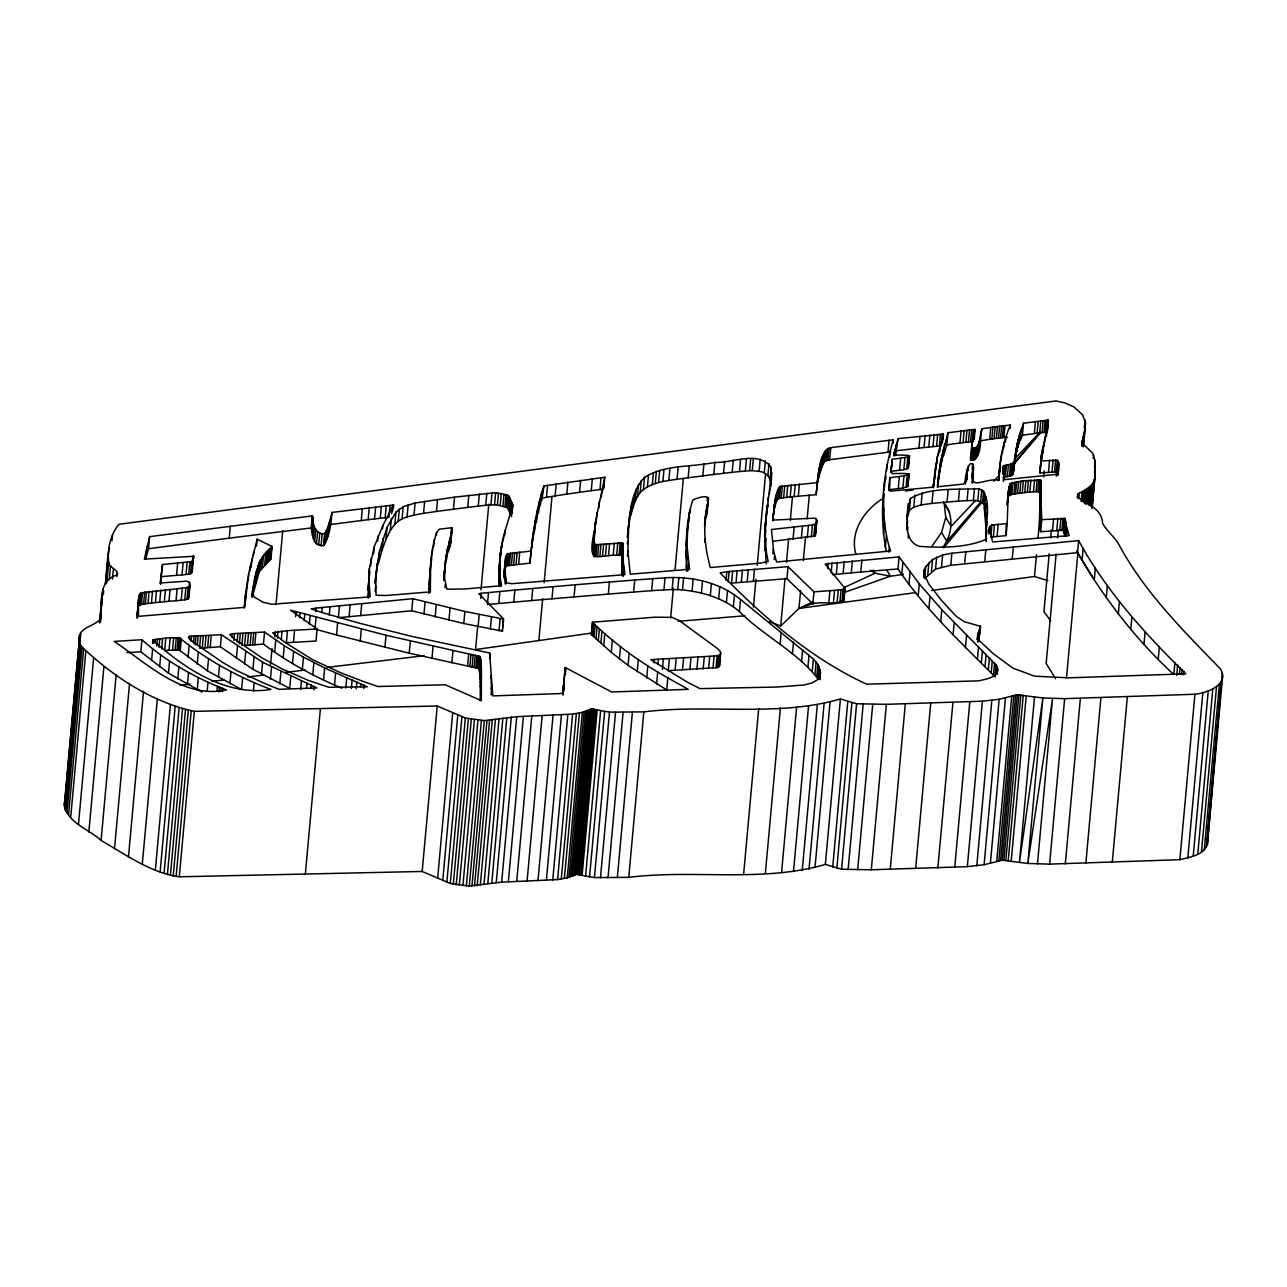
<?xml version="1.0" encoding="UTF-8"?>
<svg xmlns="http://www.w3.org/2000/svg" width="1287" height="1287" viewBox="0 0 1287 1287"><rect width="100%" height="100%" fill="white"/><g stroke="black" fill="none" stroke-linecap="round" stroke-linejoin="round"><path stroke-width="1.5" d="M893.033 443.259L893.339 439.8L830.775 447.651C818.5 452.67 819.578 471.332 817.261 482.625L779.729 486.566L775.771 496.106L773.197 517.31L773.889 520.045L815.314 518.146L816.778 520.27L815.089 535.923L772.232 541.377M815.588 535.199L816.778 520.27M592.374 622.248C614.848 644.111 640.443 662.628 667.824 677.863L666.73 689.945L628.056 665.347L611.261 652.316L591.28 634.33L592.374 622.248L654.665 617.197L671.959 617.342L679.311 620.543L717.197 648.358L720.093 651.206L720.704 653.812L718.645 655.501L714.092 656.016L669.369 658.59L668.275 670.656L717.551 667.567L719.594 665.878L719.304 659.829M1040.652 531.708L1041.746 519.642L1065.057 518.597L1066.07 524.243L1064.976 536.309L1063.255 530.308L1040.652 531.708C1037.113 514.671 1043.178 497.232 1040.684 480.244L1023.342 480.791L1010.279 483.639L1008.236 492.953L1007.19 523.536L991.907 525.032L990.797 537.097L1006.096 535.617L1006.128 525.273M1041.746 519.642L1040.91 496.911M367.985 597.876L369.433 568.371L374.227 546.895L382.866 525.45L393.597 505.067L332.062 512.419C330.936 523.552 329.874 536.148 323.52 545.672C306.917 545.672 315.91 525.949 312.291 515.894L149.614 536.647L144.305 559.121L193.629 556.306L193.082 560.312L191.602 561.582L162.5 564.543L160.167 582.979L186.921 581.161L189.527 582.351L189.993 585.36L189.334 586.792L185.875 587.725L141.039 592.921L139.302 595.028L138.465 599.887L138.513 616.344L244.643 607.351L248.729 573.487L257.143 539.221L272.104 546.492L270.897 558.88L259.25 571.685L252.735 595.447C253.539 577.38 257.271 558.091 272.104 546.492M686.695 571.251C685.537 547.635 685.504 522.715 692.76 500.096C696.251 498.294 709.78 493.162 708.252 500.804C702.412 522.715 704.359 545.849 710.295 567.535L759.748 563.223L768.21 561.486C760.585 529.954 770.688 498.536 771.106 467.39C758.558 450.032 732.496 463.191 714.832 462.419C691.618 467.326 665.282 464.221 644.53 477.429C629.488 492.841 629.922 516.956 627.412 537.033M984.7 492.374C982.464 508.365 987.226 524.34 985.858 540.508C984.346 527.075 993.982 495.463 978.908 488.706C956.273 489.929 930.485 486.936 910.456 498.423C907.769 511.277 900.932 540.733 919.433 546.348C941.215 547.876 965.684 547.972 985.89 539.494L986.952 530.131M480.244 700.771L480.26 679.263L479.037 668.596L480.131 656.531L386.003 635.247L290.556 610.215L317.117 628.973L316.007 641.055L286.39 642.728L287.484 630.646L317.117 628.973M287.484 630.646L272.683 632.866L285.344 642.615L312.355 659.555L340.556 672.699L362.403 681.129L377.911 686.518L445.205 684.764L481.354 700.611L481.354 667.181L480.131 656.531M766.183 563.947L764.623 534.282L767.052 505.518M100.354 622.232C102.687 606.579 96.541 581.563 116.12 575.289C121.734 571.106 108.044 567.599 108.735 562.194C106.934 549.276 110.618 534.459 118.871 524.276L1056.048 400.949L1065.025 402.976L1073.825 406.869L1082.657 414.832L1085.456 422.956L1083.541 446.203M886.293 551.48C878.989 514.575 882.866 475.756 893.339 439.8M816.778 522.184L816.183 523.857L812.435 524.967L771.444 529.504L773.712 551.48L776.576 562.001L890.588 550.981C884.298 532.528 883.236 512.805 883.831 493.452L882.737 505.534M1014.429 460.955L1012.129 463.738L1003.426 466.264L1004.069 479.713L1058.236 474.195L1058.702 462.596L1057.271 460.263L1041.07 460.923L1048.262 420.205L1023.519 423.182L1017.084 443.806L1012.837 474.34L1011.019 475.82L1002.927 477.654M623.005 543.452L622.168 573.954L622.635 543.001L595.688 544.674L594.095 542.551L595.414 522.104L604.745 477.236L543.983 485.939C535.665 510.778 532.223 537.113 529.89 563.127L506.113 565.926L503.973 573.069M894.127 452.075L894.61 455.099C916.698 454.778 912.193 456.933 892.325 459.234L890.974 471.155L892.341 473.616C916.601 472.796 913.175 475.128 889.8 477.686L889.51 490.588L890.701 491.119L932.238 487.274L933.976 482.754L937.419 456.515L943.435 434.186L898.085 438.61L893.822 455.518M443.693 579.713L446.074 555.662L452.252 529.52L451.512 527.718L439.157 529.23L436.084 533.638L432.818 546.702L430.646 563.577L430.357 591.875L386.615 595.463L376.045 595.286L375.772 575.386L379.713 550.643L387.033 527.413L395.962 512.162L403.153 506.756L415.09 503.008L454.552 497.152L495.656 492.696L508.558 495.656L512.66 504.488L512.162 513.304M989.027 534.089L989.526 526.962L991.907 525.032M1092.164 507.818L1095.06 475.917L1095.076 460.762L1092.631 453.072L1082.158 443.114L1085.359 426.254M1039.719 511.953L1040.684 480.244M430.469 566.94L428.812 593.194L429.906 581.113M628.828 521.106L627.895 550.739L630.26 574.195L689.575 569.256L687.001 545.431L688.014 522.377M965.668 483.992C963.207 483.108 969.674 452.944 973.471 467.503C967.374 493.774 983.493 477.59 998.873 480.148C999.404 461.261 1002.911 442.374 1010.408 424.983L982.254 428.651C979.021 433.622 981.579 448.986 972.2 448.149L971.733 444.675L975.047 429.44L947.972 432.722L940.604 461.84L937.531 487.467M504.713 564.913L506.129 582.818L511.969 583.703L624.983 574.645L623.262 561.872M445.045 563.786L444.61 578.458L446.911 589.189L464.8 588.996L498.841 585.923L500.064 559.314M500.08 573.938L498.986 586.003L501.544 585.537C495.431 558.461 504.44 531.724 512.789 506.402M979.471 629.423L977.428 638.899L993.387 653.78L1012.901 668.13L1034.635 676.174L1068.918 677.831L1185.761 673.825C1145.108 633.928 1106.144 591.119 1078.635 540.588L951.865 553.217L942.631 554.987L932.544 559.604L925.787 566.537L924.114 570.044L923.969 573.857L928.78 583.992L941.151 599.967L956.177 616.312L964.156 621.637L980.533 626.367L978.361 641.505L980.533 626.367M563.095 693.886L565.234 667.567L611.647 691.972L688.223 689.349L667.824 677.863M1058.702 462.596L1057.592 474.678L1057.158 473.182L1054.52 471.991L1039.976 473.005L1041.505 454.166M621.911 555.534C598.358 552.783 586.389 569.015 594.321 530.807M367.599 590.492L369.9 571.605M369.433 568.371L368.709 578.426L370.206 596.878L271.573 604.263L262.757 602.139L253.973 596.83L252.445 591.521L253.845 583.381M1095.06 475.917C1095.076 485.842 1084.893 489.961 1077.75 494.111L1077.525 497.007C1087.515 503.893 1102.026 509.073 1102.653 523.568C1107.512 531.837 1115.765 537.853 1120.028 546.734C1145.768 593.387 1183.67 631.113 1220.414 668.87C1229.728 684.62 1207.013 693.162 1194.915 694.24L1064.655 698.664L1042.872 697.972L1017.261 694.771L999.162 699.275L982.399 701.19L886.357 704.327L856.611 703.748L840.411 698.954C777.187 717.406 708.284 703.764 643.822 711.888L609.491 712.129L591.441 708.896L582.303 712.355L572.618 714.108L516.731 716.698L484.33 720.607L465.347 718.001L437.242 706L194.337 711.357C151.56 702.107 111.985 675.852 80.856 645.865C72.169 627.123 95.335 627.541 100.708 618.243M563.143 692.245L563.915 683.107L562.805 695.173M563.159 692.873L563.77 685.681M966.891 472.281L965.99 480.55L963.706 484.041L938.03 486.743L937.853 484.025M1222.65 675.804L1207.367 844.385C1203.506 855.501 1189.655 857.094 1179.857 859.684L1049.597 864.124L1027.814 863.448L1002.203 860.231L984.105 864.719L967.341 866.65L871.299 869.787L841.553 869.208L825.353 864.414C762.129 882.866 693.226 869.224 628.764 877.348L594.433 877.589L576.383 874.356L567.245 877.814L557.577 879.568L501.673 882.158L469.272 886.051L450.289 883.461L422.184 871.46L179.279 876.801C150.466 872.731 125.74 854.584 101.078 840.427C89.463 829.504 66.618 822.473 64.35 804.616L79.408 639.156M64.398 806.676L79.714 636.164M64.607 808.381L79.665 642.921M65.734 798.728L66.264 792.76M66.988 784.78L67.535 778.796M68.259 770.833L68.806 764.848M69.53 756.869L70.077 750.884M70.801 742.921L71.348 736.936M72.265 726.962L72.796 720.993M73.52 713.014L74.067 707.03M74.791 699.066L75.338 693.082M76.062 685.102L76.609 679.118M77.333 671.154L77.88 665.17M78.604 657.19L79.15 651.222M79.874 643.243L80.791 633.268M65.042 809.877L80.1 644.417M65.798 811.325L80.856 645.865M66.956 812.901L82.014 647.441M68.565 814.751L83.623 649.292M70.721 817.052L85.779 651.592M78.507 824.13L93.565 658.671M99.517 622.988L101.689 599.066M99.887 621.364L102.429 593.452M100.386 620.479L101.11 612.499M101.657 606.531L102.381 598.552M102.751 594.562L103.282 588.577M103.314 594.835L103.684 590.846M105.341 583.59L108.06 553.683M105.582 584.234L107.931 558.317M105.743 583.831L106.113 579.842M106.66 573.857L107.384 565.894M107.931 559.909L109.009 547.956M106.918 582.126L108.735 562.194M112.001 540.797L112.548 534.829M109.266 579.617L110.537 565.653M88.851 832.062L103.909 666.602M112.468 579.005L113.385 569.031M116.988 576.64L117.342 572.667M101.078 840.427L116.136 674.967M114.495 848.825L129.553 683.365M137.017 617.422L138.819 597.023M137.098 617.873L137.725 610.971M137.001 615.942L139.302 595.028M137.419 617.824L137.741 614.382M138.208 607.094L139.993 593.725M138.899 605.807L139.945 605.003L141.039 592.921M139.945 605.003L141.473 604.472L142.567 592.406M146.911 546.991L145.817 559.073L148.504 548.712L149.614 536.647M141.473 604.472L143.581 604.037L144.675 591.972M202.043 692.084L168.452 673.149L140.83 651.785L141.924 639.719L114.302 641.409C147.233 663.722 183.156 699.211 226.367 689.929C195.737 677.959 166.473 661.92 141.924 639.719M143.581 604.037L145.383 603.764L146.477 591.682M145.383 603.764L148.053 603.426L149.147 591.344M128.475 856.82L143.533 691.36M148.053 603.426L151.448 603.024L152.542 590.958M151.448 603.024L155.373 602.589L156.483 590.524M152.542 643.532L152.863 640.089C161.599 638.255 170.721 637.338 179.633 637.885C206.757 660.102 238.127 677.042 270.962 689.462C226.206 696.717 183.928 668.194 152.863 640.089M151.56 660.617L152.67 648.551M153.459 643.243L153.78 639.784M154.971 642.921L155.277 639.478M160.489 584.105L161.422 573.761M160.537 583.992L162.5 564.543M155.373 602.589L159.717 602.155L160.811 590.089M156.676 646.058L157.304 639.156M158.993 647.458L159.781 638.835M159.717 602.155L164.302 601.721L165.396 589.655M159.652 666.956L160.746 654.874M161.679 648.873L162.612 638.529M142.31 864.011L157.368 698.551M164.302 601.721L168.967 601.319L170.077 589.253M165.782 638.239L164.688 650.321L179.52 650.321L207.448 670.849L241.554 689.526L242.648 677.445M169.096 649.967L170.19 637.885M161.406 576.624L176.544 575.353L177.638 563.288M168.452 673.149L169.546 661.084M168.967 601.319L176.046 600.723L177.156 588.642M172.555 649.758L173.648 637.676M175.177 649.678L176.287 637.612M176.544 575.353L182.03 574.887L183.124 562.805M155.357 869.98L170.415 704.52M176.046 600.723L181.21 600.225L182.32 588.159M177.123 649.742L178.217 637.676M178.523 649.951L179.633 637.885M182.03 574.887L186.02 574.485L187.13 562.419M179.52 650.321L180.614 638.239M160.119 871.926L175.177 706.466M177.783 679.102L178.877 667.036M180.26 650.836L181.37 638.77M181.21 600.225L184.781 599.806L185.875 587.725M186.02 574.485L188.771 574.099L189.865 562.033M184.781 599.806L187.001 599.356L188.095 587.29M188.578 592.696L189.527 582.351M187.001 599.356L188.24 598.857L189.334 586.792M188.771 574.099L190.508 573.664L191.602 561.582M188.24 598.857L189.591 587.049M188.755 598.23L189.993 585.36M164.06 873.423L179.118 707.979M190.508 573.664L191.49 573.101L192.841 555.984M191.49 573.101L193.581 556.081M191.988 572.377L193.629 556.306M167.407 874.581L182.464 709.121M189.479 639.671L189.784 636.228L221.477 634.716L262.612 662.258L316.908 687.95L279.006 689.301L264.72 683.494L236.583 670.543L222.329 662.226L193.163 642.02L188.272 637.145L189.784 636.228M188.079 657.367L189.173 645.286M191.103 641.344L191.57 636.18M187.435 684.7L188.529 672.618M170.399 875.433L185.457 709.974M193.484 643.082L194.112 636.18M173.23 876.045L188.288 710.601M195.174 644.819L195.946 636.196M176.126 876.495L191.184 711.035M197.394 644.787L198.166 636.164M197.233 664.092L198.343 652.026M200.659 636.084L199.565 648.165L220.383 646.782L252.944 669.288L289.72 688.4L290.814 676.318M179.279 876.801L194.337 711.357M197.201 689.816L198.295 677.75M202.236 648.037L203.33 635.971M204.955 647.908L206.049 635.826M207.641 647.731L208.735 635.665M207.448 670.849L208.558 658.783M210.151 647.538L211.245 635.472M207.207 690.91L207.995 682.287M148.504 548.712L229.247 538.143L230.341 526.061M220.383 646.782L221.477 634.716M216.94 691.296L217.406 686.132M218.436 677.461L219.53 665.395M218.903 692.036L219.369 686.872M220.897 691.039L221.203 687.58M222.554 691.714L222.86 688.255M231.74 637.162L232.046 633.703L264.543 632.046L284.298 645.768L303.491 657.158L324.63 667.969L367.245 686.824L328.909 687.274L308.993 680.662L282.722 669.208L261.84 657.818L234.507 639.108L229.649 634.523L232.046 633.703M229.906 683.751L231 671.669M233.832 640.524L234.459 633.622M237.098 642.165L237.886 633.542M236.406 658.333L237.5 646.251M239.366 643.87L240.299 633.51M244.289 608.043L245.511 594.079M244.417 606.145L246.3 587.789M246.782 587.725L247.41 580.839M241.843 645.511L242.953 633.445M248.101 580.389L248.729 573.487M249.775 571.235L250.241 566.055M251.126 567.454L251.914 558.831M245.737 633.349L244.643 645.414L263.449 644.111C287.548 662.145 314.141 676.672 341.924 688.191M253.346 555.534L253.652 552.091M244.61 663.963L245.704 651.898M247.426 645.286L248.536 633.22M251.979 596.701L252.445 591.521M256.515 546.122L257.143 539.221M252.155 597.313L252.912 588.143M254.166 588.947L255.26 576.882M255.614 582.802L256.708 570.736M250.128 645.157L251.222 633.075M256.837 578.088L257.947 566.007M258.011 574.469L259.105 562.403M252.606 644.996L253.7 632.914M259.25 571.685L260.344 559.604M260.666 569.401L261.76 557.319M254.778 644.835L255.872 632.77M252.944 669.288L254.038 657.223M262.435 567.326L263.545 555.26M253.442 691.167L254.231 682.544M264.655 565.17L265.749 553.104M266.168 563.819L267.262 551.737M267.551 562.516L268.645 550.45M268.758 561.341L269.852 549.276M269.723 560.312L270.833 548.246M270.463 559.475L271.557 547.409M270.978 554.89L271.766 546.267M263.449 644.111L264.543 632.046M261.502 674.34L262.612 662.258M270.576 664.317L272.04 648.375M276.013 604.552L282.722 530.839M270.431 679.166L271.525 667.1M274.758 636.856L275.225 631.676M274.662 652.091L275.756 640.025M277.365 638.255L277.992 631.354M281.242 639.639L282.03 631.016M279.794 683.831L280.904 671.75M283.204 657.85L284.298 645.768M295.608 616.682L296.074 611.502M293.484 642.31L294.594 630.244M292.503 663.593L293.597 651.512M299.565 617.744L300.032 612.564M312.371 535.762L311.181 527.96L312.291 515.894M311.599 528.555L312.5 516.103M311.776 529.086L312.87 517.02M311.921 529.761L313.014 517.696M312.114 531.418L313.143 518.468M304.15 620.752L304.778 613.867M312.13 532.335L313.224 520.27M313.256 538.883L314.35 526.817L313.465 523.696M300.643 689.462L301.431 680.839M302.397 669.24L303.491 657.158M314.655 541.586L315.765 529.504L314.35 526.817M316.505 543.741L317.616 531.676L315.765 529.504M309.395 623.986L310.183 615.363M318.677 545.221L319.787 533.14L317.616 531.676M306.531 688.352L306.998 683.172M321.042 545.913L322.152 533.832L319.787 533.14M315.894 611.566L316.2 608.107L412.837 598.696L464.864 611.438L503.619 619.111L502.525 631.177L463.77 623.519L411.743 610.778L338.384 617.696L339.478 605.63M314.961 629.07L316.071 617.004M323.52 545.672L324.614 533.606L327.944 527.284L332.062 512.419M310.939 688.465L311.245 685.006M324.034 545.286L325.144 533.204M312.789 674.742L313.883 662.676M324.662 544.385L325.772 532.303M325.37 543.05L326.464 530.968M326.094 541.344L327.204 529.279M326.85 539.35L327.944 527.284M327.558 537.146L328.668 525.064M313.964 689.832L314.269 686.389M328.217 534.748L329.311 522.683M563.465 689.993L562.998 693.194L559.057 693.645L492.792 695.897L489.591 652.959L411.583 636.357L360.392 623.471L321.798 612.467L322.2 607.432M305.325 874.307L320.383 708.847M329.279 615.218L330.067 606.579M323.536 680.035L324.63 667.969M479.037 668.596L409.234 653.201L336.518 634.958L337.612 622.876M334.523 685.07L335.617 672.988M349.05 616.65L350.144 604.584M345.785 688.014L346.734 677.67M330.968 524.485L361.261 520.543L362.355 508.478M351.319 688.481L352.107 679.858M361.261 520.543L368.146 519.691L369.24 507.609M360.65 615.54L361.744 603.458M360.231 641.135L361.325 629.07M356.226 688.77L356.853 681.869M368.146 519.691L374.565 518.918L375.659 506.837M370.527 566.393L371.316 557.77M368.227 598.005L369.176 587.66M360.569 687.065L360.875 683.622M373.6 553.796L374.227 546.895M363.722 688.513L364.028 685.07M377.638 541.2L378.105 536.035M374.565 518.918L380.292 518.243L381.386 506.177M375.144 582.287L375.772 575.386M375.08 583.992L377.204 563.239M375.144 591.473L375.611 586.309M376.11 575.305L379.713 550.643M382.561 528.893L382.866 525.45M378.603 562.709L381.966 550.514L383.059 538.433M380.292 518.243L385.135 517.712L386.245 505.646M381.966 550.514L385.923 539.478L387.033 527.413M390.025 505.26L388.915 517.342L385.135 517.712M385.923 539.478L390.299 530.453L391.393 518.388M391.747 513.69L392.535 505.067M392.567 510.939L392.889 507.496M393.291 508.51L393.597 505.067M390.299 530.453L394.852 524.227L395.962 512.162M384.893 647.313L386.003 635.247M394.852 524.227L398.23 521.235L399.324 509.153M398.23 521.235L402.059 518.838L403.153 506.756M402.059 518.838L407.062 516.843L408.156 504.777M407.062 516.843L413.996 515.09L415.09 503.008M411.743 610.778L412.837 598.696M409.234 653.201L410.344 641.135M413.996 515.09L423.536 513.352L424.63 501.27M423.986 614.012L425.08 601.93M428.973 584.523L431.579 554.874M432.191 553.603L432.818 546.702M423.536 513.352L436.454 511.454L437.548 499.388M433.719 546.396L434.346 539.494M429.874 592.599L430.196 589.156M436.406 535.44L436.711 531.998M435.183 616.859L436.277 604.793M431.965 658.477L433.075 646.412M443.758 580.131L444.546 571.508M443.935 575.852L446.074 555.662M444.964 567.728L447.586 547.49M444.932 587.709L445.238 584.266M446.492 559.572L449.613 539.703M448.503 551.769L450.321 537.21M449.227 549.292L450.965 534.893M451.029 532.898L451.512 527.718M436.454 511.454L453.458 509.218L454.552 497.152M449.855 546.959L452.123 527.847M450.418 544.851L452.397 528.024M422.184 871.46L437.242 706M448.954 620.141L450.064 608.075M451.85 662.853L452.944 650.772M453.458 509.218L467.728 507.4L468.822 495.318M437.644 878.281L452.702 712.821M463.77 623.519L464.864 611.438M442.744 880.501L457.802 715.041M467.728 507.4L478.249 506.097L479.343 494.031M446.862 882.206L461.92 716.746M467.615 666.006L468.709 653.925M469.884 666.425L470.994 654.359M450.289 883.461L465.347 718.001M478.249 506.097L485.714 505.26L486.808 493.194M472.072 666.859L473.166 654.793M453.314 884.346L468.371 718.886M477.734 625.643L475.563 649.549L592.631 632.931M481 589.784L488.787 504.134M474.083 667.293L475.193 655.228M478.088 626.64L479.182 614.575M480.823 598.471L481.306 593.291C542.47 587.322 603.748 582.239 665.057 577.799C691.569 576.093 719.723 582.335 740.54 599.452L813.368 659.008L817.84 664.414L820.253 670.012L820.092 679.713M456.225 884.973L471.283 719.513M475.852 667.712L476.946 655.63M485.714 505.26L490.91 504.842L492.004 492.776M477.316 668.066L478.41 656M478.394 668.371L479.504 656.306M459.33 885.392L474.388 719.932M479.343 669.288L480.437 657.223M490.91 504.842L494.562 504.777L495.656 492.696M479.633 670.817L480.743 658.735M479.89 673.053L480.984 660.987M480.099 675.9L481.193 663.835M480.26 679.263L481.354 667.181M487.419 604.6L488.513 592.519M480.357 683.011L481.451 670.929M480.373 687.033L481.483 674.951M462.902 885.697L477.96 720.237M511.55 516.554L507.464 507.738L497.409 504.987L498.503 492.905M480.952 699.999L481.274 696.557M500.225 505.421L501.319 493.355M466.344 885.939L481.402 720.479M490.363 629.198L491.457 617.116M502.927 505.92L504.037 493.854M489.671 658.542L490.138 653.362M469.272 886.051L484.33 720.607M498.97 569.144L500.466 552.606M498.793 574.517L499.887 562.451M500.225 557.593L501.158 547.232M504.938 506.402L506.032 494.321M500.321 557.786L501.914 542.68M498.793 580.308L499.887 568.243M501.978 547.152L502.767 538.529M471.943 886.051L487.001 720.591M490.958 678.603L491.264 675.144M503.362 539.575L503.828 534.395M506.37 506.949L507.464 494.884M491.055 683.252L491.361 679.793M499.806 585.939L500.434 579.037M504.761 535.102L505.244 529.922M491.055 689.269L491.521 684.089M489.317 604.407L498.793 603.49L499.903 591.425M507.464 507.738L508.558 495.656M500.611 586.518L500.933 583.075M491.103 694.819L491.731 687.918M491.65 694.594L491.956 691.135M508.333 508.832L509.427 496.766M474.517 885.89L489.575 720.43M509.202 510.424L510.295 498.342M503.925 573.535L505.63 557.593L507.223 553.86L531 551.061M499.018 630.823L500.128 618.741M503.796 577.606L505.63 557.593M504.263 577.976L504.729 572.812M505.26 567.165L506.354 555.083M510.199 512.596L511.293 500.514M477.236 885.553L492.294 720.109M506.113 565.926L507.223 553.86M505.083 580.662L505.389 577.22M511.036 514.655L512.146 502.59M505.131 583.59L505.614 578.41M506.772 565.701L507.866 553.635M505.501 582.995L505.807 579.552M511.454 516.328L512.66 504.488M505.646 584.041L505.968 580.598M507.898 565.443L509.008 553.362M502.557 627.316L503.346 618.693L478.828 593.709L481.306 593.291M480.324 885.054L495.382 719.594M509.475 565.154L510.585 553.088M511.438 564.864L512.532 552.799M483.976 884.346L499.034 718.886M513.658 564.575L514.752 552.509M516.087 564.301L517.197 552.236M487.805 883.622L502.863 718.162M498.793 603.49L513.738 602.139L514.848 590.057M518.661 564.076L519.771 551.994M491.779 883.043L506.821 717.583M496.267 882.56L511.325 717.1M529.89 563.127L532.931 535.199M501.673 882.158L516.731 716.698M531.821 547.265L534.041 527.783M532.947 539.848L535.649 519.079M534.539 531.145L537.532 509.942M536.422 522.023L539.494 501.222M513.738 602.139L531.66 600.562L532.754 588.481M538.384 513.288L541.36 493.741M540.267 505.807L542.921 488.368M541.811 500.434L543.983 485.939M508.349 881.788L523.407 716.328M542.889 498.021L546.476 497.281L547.586 485.215M516.714 881.434L531.772 715.974M538.883 640.492L542.68 598.664M544.144 582.738L551.93 497.072M546.476 497.281L555.131 495.897L556.225 483.832M531.66 600.562L551.962 598.809L553.056 586.727M527.091 881.048L542.149 715.588M555.131 495.897L566.827 494.128L567.921 482.062M537.982 880.662L553.04 715.202M566.827 494.128L579.552 492.294L580.646 480.228M565.09 668.066L562.902 692.406L564.14 679.649M564.607 674.468L565.234 667.567M546.38 880.324L561.438 714.864M565.363 674.629L565.99 667.728M551.962 598.809L574.05 596.943L575.144 584.877M552.766 879.97L567.824 714.51M579.552 492.294L591.264 490.685L592.358 478.619M557.577 879.568L572.618 714.108M561.293 879.101L576.351 713.641M592.76 549.871L593.854 537.805M593.227 542.889L595.414 522.104M593.001 554.633L594.095 542.551M595.994 524.227L597.088 512.146M564.366 878.538L579.423 713.078M591.264 490.685L599.967 489.591L601.061 477.509M593.967 556.676L595.061 544.61M598.664 508.333L599.292 501.431M594.594 556.74L595.688 544.674M595.849 556.74L596.943 544.658M601.302 497.329L601.93 490.427M567.245 877.814L582.303 712.355M602.236 492.648L602.702 487.467M603.49 487.467L603.957 482.287M597.635 556.644L598.745 544.578M603.876 487.982L604.745 477.236M569.031 877.3L584.089 711.84M591.65 634.716L592.744 622.651M592.712 628.957L592.229 634.137L591.28 634.33M592.599 635.665L593.709 623.584M570.688 876.769L585.746 711.309M599.887 556.499L600.981 544.417M572.184 876.254L587.242 710.794M594.079 637.049L595.189 624.967M602.493 556.274L603.603 544.208M573.471 875.755L588.529 710.295M574.485 875.305L589.543 709.845M596.01 638.819L597.104 626.737M575.176 874.903L590.234 709.443M575.482 874.581L590.54 709.137M575.82 874.404L590.878 708.944M576.383 874.356L591.441 708.896M605.405 556L606.499 543.918M598.294 640.894L599.388 628.828M577.171 874.388L592.229 708.928M578.169 874.533L593.227 709.073M579.327 874.79L594.385 709.33M608.51 555.678L609.604 543.597M600.884 643.243L601.978 631.161M580.646 875.128L595.704 709.668M582.094 875.562L597.152 710.102M603.716 645.736L604.81 633.671M574.05 596.943L608.317 594.095L609.411 582.03M613.223 555.18L614.317 543.114M585.537 876.463L600.595 711.003M616.698 554.874L617.792 542.808M589.543 877.139L604.6 711.679M619.127 554.761L620.221 542.68M611.261 652.316L612.355 640.25M620.672 554.826L621.766 542.744M621.541 555.083L622.635 543.001M621.83 559.33L623.053 544.095M621.782 562.869L622.892 550.804M621.83 566.586L622.924 554.52M621.959 570.334L623.053 558.268M594.433 877.589L609.491 712.129M622.586 575.498L623.535 565.154M623.085 576.576L623.873 567.953M627.396 537.628L628.024 530.727M627.734 533.172L630.131 511.969M627.396 544.128L627.702 540.669M629.037 524.05L631.901 503.539M627.412 555.92L627.895 550.739M630.791 515.62L632.947 507.754L634.057 495.672M619.401 658.864L620.495 646.782M600.466 877.831L615.524 712.371M632.947 507.754L635.118 501.463L636.212 489.382M635.118 501.463L637.467 496.509L638.577 484.427M637.467 496.509L640.17 492.599L641.264 480.518M608.317 594.095L633.654 592.036L634.748 579.97M608.011 877.863L623.069 712.403M640.17 492.599L643.436 489.494L644.53 477.429M628.056 665.347L629.166 653.281M643.436 489.494L647.425 486.92L648.519 474.855M647.425 486.92L652.316 484.636L653.41 472.57M617.342 877.702L632.4 712.242M637.194 671.75L638.304 659.668M652.316 484.636L655.276 483.494L656.37 471.428M655.276 483.494L658.574 482.496L659.668 470.415M633.654 592.036L651.656 590.669L652.75 578.603M658.574 482.496L662.885 481.515L663.979 469.449M628.764 877.348L643.822 711.888M646.717 677.992L647.811 665.926M662.885 481.515L668.822 480.485L669.916 468.42M654.118 662.918L654.423 659.475L669.369 658.59M651.656 590.669L663.947 589.88L665.057 577.799M657.834 664.398L658.3 659.217M656.579 684.073L657.689 672.007M668.822 480.485L677.042 479.263L678.136 467.197M662.403 669.272L663.352 658.912M663.947 589.88L672.136 589.559L673.23 577.477M670.64 618.001L673.358 588.127M674.999 570.189L683.333 478.555M672.136 589.559L677.75 589.607L678.86 577.541M677.042 479.263L688.159 477.767L689.253 465.701M686.148 545.945L687.242 533.864M689.253 512.129L688.159 524.211L689.382 518.339M675.096 670.318L676.19 658.252M819.095 666.891L818.001 678.957C797.152 651.608 763.416 635.939 739.446 611.534C723.6 598.117 702.863 591.972 682.512 589.929L683.606 577.863M685.907 557.512L687.001 545.431M690.089 512.934L690.411 509.491M686.277 567.969L687.371 555.904M687.805 570.978L688.448 564.076M682.496 669.98L683.606 657.914M692.1 591.151L693.194 579.07M688.159 477.767L702.815 475.868L703.909 463.803M689.896 669.61L690.99 657.528M704.584 524.694L705.212 517.792M704.552 526.512L706.096 511.084M707.142 500.643L707.448 497.2M705.003 523.165L707.737 503.362M706.322 516.827L708.461 497.763M704.697 542.165L705.019 538.722M706.917 514.092L708.526 498.166M701.399 593.05L702.493 580.984M702.815 475.868L713.738 474.501L714.832 462.419M696.862 669.208L697.972 657.142M703.185 668.806L704.295 656.74M710.295 595.624L711.389 583.542M713.738 474.501L723.551 473.31L724.645 461.229M708.638 668.436L709.732 656.354M718.677 598.793L719.771 586.711M712.998 668.082L714.092 656.016M723.551 473.31L732.174 472.313L733.268 460.247M716.039 667.792L717.132 655.71M717.551 667.567L718.645 655.501M726.045 580.34L726.833 571.718L788.014 566.634L813.963 591.827L841.054 589.88L845.092 588.513L825.112 564.044L899.082 556.869L919.256 583.831L941.811 609.684L996.138 665.041L997.715 669.063L997.248 674.227M718.934 666.875L720.028 654.81M719.594 665.878L720.704 652.573M726.415 602.541L727.509 590.46M728.201 581.756L729.134 571.412M732.174 472.313L739.478 471.541L740.572 459.475M732.641 571.01L731.547 583.091L786.92 578.7L812.869 603.893C820.8 601.077 837.853 605.373 843.612 600.015L844.706 587.934M739.478 471.541L745.334 471.01L746.428 458.928M733.365 606.804L734.475 594.723M736.035 582.625L737.129 570.559M745.334 471.01L749.645 470.688L750.739 458.622M741.328 582.126L742.422 570.061M739.446 611.534L740.54 599.452M749.645 470.688L752.284 470.64L753.378 458.558M747.168 581.627L748.278 569.562M771.91 472.715L770.8 484.797C771.186 477.847 765.974 472.056 759.121 471.348L760.215 459.282M753.394 581.129L754.504 569.047M764.285 472.924L765.379 460.859M753.426 607.158L755.952 579.263M757.223 565.315L765.572 473.68M767.872 475.563L768.982 463.497M764.623 534.282L765.717 522.216M765.073 525.981L767.663 503.973M767.969 500.53L768.291 497.072M770.012 479.456L771.106 467.39M764.558 542.47L765.652 530.389M769.433 493.774L769.899 488.593M764.896 550.498L765.99 538.433M770.833 486.631L771.46 479.729M772.795 520.865L774.243 504.713M772.827 519.948L774.935 500.209M773.841 512.29L775.771 496.106M774.677 508.188L776.704 492.551M775.611 504.617L777.702 489.671M743.645 873.97L758.703 708.51M772.843 553.844L773.31 548.664M776.608 501.737L778.732 487.628M777.638 499.694L778.619 498.632L779.729 486.566M778.619 498.632L779.52 498.391L780.614 486.309M774.227 559.588L774.533 556.145M779.52 498.391L781.225 498.085L782.335 486.003M781.225 498.085L783.654 497.731L784.748 485.649M783.654 497.731L786.679 497.345L787.773 485.279M786.679 497.345L790.218 496.943L791.328 484.877M769.497 621.653L780.71 626.013L785.054 578.201M786.502 562.274L788.674 538.368M790.315 520.447L792.486 496.541M780.083 644.53L781.177 632.448M790.218 496.943L794.127 496.557L795.237 484.475M786.92 578.7L788.014 566.634M793.065 539.173L794.159 527.107M794.127 496.557L798.326 496.187L799.42 484.105M765.363 873.213L780.421 707.753M801.351 538.288L802.444 526.222M792.39 654.375L793.5 642.293M780.71 626.013L798.986 608.429L800.627 590.492M803.345 560.617L805.517 536.711M807.142 518.79L809.33 494.884M807.319 537.612L808.413 525.53M811.341 537.033L812.435 524.967M781.579 872.441L796.637 706.981M798.326 496.187L816.167 494.691L817.969 475.257M816.167 494.691L818.645 471.026M801.511 661.743L802.605 649.678M817.132 485.392L819.192 468.516M818.082 480.598L819.835 465.862M813.802 536.502L814.896 524.436M818.741 477.944L820.559 463.207M819.465 475.273L821.347 460.617M816.441 518.951L815.685 532.351M815.089 535.923L816.183 523.857M820.253 472.683L822.184 458.204M821.074 470.27L823.374 454.89M822.28 466.972L824.388 452.413M823.294 464.494L825.353 450.611M824.259 462.693L826.351 449.372M812.869 603.893L813.963 591.827M825.257 461.454L826.447 460.633L827.541 448.552M807.946 667.149L809.04 655.083M826.447 460.633L827.879 460.102L828.973 448.037M827.879 460.102L829.681 459.716L830.775 447.651M793.484 871.589L808.542 706.129M812.258 671.074L813.368 659.008M815.009 674.034L816.103 661.968M816.746 676.479L817.84 664.414M827.686 568.5L828.152 563.32M802.235 870.543L817.293 705.083M819.465 678.635L820.253 670.012M831.096 573.165L832.029 562.821M828.812 602.863L829.906 590.797M809.024 869.24L824.082 703.78M833.461 602.541L834.555 590.476M832.721 574.678L836.309 574.275L837.403 562.21M837.129 602.252L838.239 590.17M814.993 867.599L830.051 702.139M839.961 601.946L841.054 589.88M836.309 574.275L843.114 573.6L844.208 561.534M841.988 601.656L843.082 589.575M843.275 601.335L844.369 589.253M843.934 600.981L845.092 588.513M843.114 573.6L851.286 572.86L852.396 560.778M825.353 864.414L840.411 698.954M832.737 867.036L847.795 701.576M851.286 572.86L860.778 572.039L861.872 559.958M836.823 868.307L851.881 702.847M841.553 869.208L856.611 703.748M848.117 869.739L863.175 704.279M884.973 478.539L883.879 490.604L884.684 485.167M886.502 470.929L887.129 464.044M829.681 459.716L887.998 452.236L889.092 440.154M882.592 520.366L883.686 508.285M889.655 457.4L890.282 450.498M883.461 534.572L884.555 522.506M889.8 477.686L888.706 489.768L902.879 487.998L907.818 486.583L909.153 473.922M888.979 490.379L889.607 483.478M890.845 472.393L891.473 465.492M892.325 459.234L891.215 471.315L903.812 469.675L908.268 468.307L909.555 455.662M885.327 547.667L886.421 535.601M894.224 456.065L894.851 449.163M895.141 455.389L896.09 445.045M857.657 869.932L872.699 704.472M895.479 455.501L898.085 438.61M888.85 552.22L889.317 547.039M899.581 470.318L900.691 458.236M898.246 488.658L899.356 476.592M903.812 469.675L904.922 457.609M902.879 487.998L903.973 475.917M906.724 468.983L907.818 456.917M994.561 663.207L993.451 675.273C959.877 641.505 924.726 608.671 897.988 568.934L899.082 556.869M871.299 869.787L886.357 704.327M906.08 487.274L907.174 475.193M908.268 468.307L909.378 456.225M907.818 486.583L908.912 474.517M901.769 574.501L902.879 562.435M906.692 519.514L908.204 503.539M906.82 529.617L907.608 520.994M907.56 530.228L907.866 526.785M906.74 519.288L909.362 510.505L910.456 498.423M908.188 538.046L908.509 534.588M896.991 450.675L918.934 448.133L920.044 436.068M909.362 510.505L913.802 507.11L914.896 495.028M908.944 584.362L910.038 572.281M918.934 448.133L924.034 447.554L925.128 435.489M913.802 507.11L921.106 504.906L922.2 492.841M890.25 869.352L905.308 703.892M924.034 447.554L928.764 447.039L929.874 434.974M918.162 595.897L919.256 583.831M928.764 447.039L932.995 446.621L934.105 434.556M923.648 577.3L924.114 570.044M932.995 446.621L936.582 446.283L937.676 434.218M925.787 566.537L924.693 578.619L935.552 569.095L950.771 565.283L1077.541 552.654C1103.554 597.651 1135.504 639.301 1173.841 674.533L1174.934 662.451M921.106 504.906L931.965 503.394L933.059 491.312M935.166 468.677L933.381 487.805L935.07 474.758M935.536 469.594L936.164 462.693M936.791 463.417L937.419 456.515M938.368 455.678L938.834 450.498M940.475 433.992L939.381 446.058L936.582 446.283M927.766 575.064L928.876 562.998M939.751 451.914L940.379 445.012M937.547 485.344L938.593 474.855M941.28 445.962L942.374 433.88M937.483 486.92L939.478 468.565M942.148 442.471L942.454 439.012M938.368 480.646L940.604 461.84M942.406 442.889L943.226 433.928M943.081 438.98L943.484 434.733M931.434 571.669L932.544 559.604M939.51 473.906L941.891 455.148M928.908 608.558L930.018 596.476M940.781 467.213L943.242 449.002M942.148 461.084L944.61 443.935M935.552 569.095L936.646 557.03M943.516 456.016L946.878 444.803L947.972 432.722M931.965 503.394L947.039 502.027L948.133 489.961M941.521 567.052L942.631 554.987M915.652 868.628L930.71 703.185M940.717 621.766L941.811 609.684M946.878 444.803L959.973 442.985L961.067 430.92M950.771 565.283L951.865 553.217M959.973 442.985L963.046 442.615L964.14 430.534M947.039 502.027L958.429 501.142L959.523 489.06M963.046 442.615L965.893 442.278L966.987 430.196M965.893 442.278L968.435 441.972L969.529 429.906M967.245 469.626L966.151 481.692L967.357 477.831M966.666 479.52L967.148 474.34M967.454 470.897L967.776 467.454M953.056 634.974L954.166 622.908M967.985 470.929L968.451 465.749M968.435 441.972L970.575 441.731L971.669 429.665M982.254 428.651C979.085 436.872 983.397 458.622 971.09 460.215L971.733 444.675M970.543 459.668L972.328 442.004M970.575 441.731L972.264 441.586L973.374 429.504M958.429 501.142L967.068 500.611L968.162 488.545M971.09 460.215L972.2 448.149M972.956 441.763L973.262 438.32M974.516 429.44L973.422 441.505L972.264 441.586M973.937 437.934L974.243 434.475M972.071 460.376L973.165 448.31M974.243 439.028L975.047 429.44M972.296 469.063L972.763 463.883M972.393 471.122L973.02 464.221M972.28 475.321L973.229 464.977M973.519 460.312L974.613 448.23M972.264 478.153L973.374 466.087M964.703 563.497L965.813 551.431M973.471 467.503L972.361 483.059L973.503 469.16M974.42 460.054L975.53 447.989M972.425 483.301L973.374 472.956M937.853 867.969L952.911 702.509M975.256 459.475L976.366 447.409M976.061 458.51L977.155 446.444M976.785 457.158L977.879 445.077M967.068 500.611L973.39 500.482L974.484 488.416M977.493 455.341L978.603 443.275M978.184 453.088L979.278 441.023M978.86 450.337L979.954 438.256M983.59 504.456L980.694 501.528L977.798 500.788L978.908 488.706M965.443 647.634L966.553 635.569M980.694 501.528L981.788 489.462M982.496 502.75L983.59 490.669M981.161 440.717L989.687 439.301L990.781 427.236M984.491 508.542L985.585 496.476M989.687 439.301L991.827 438.98L992.921 426.914M985.198 515.653L986.292 503.571M985.681 524.469L986.775 512.403M954.729 867.341L969.787 701.882M991.827 438.98L994.063 438.674L995.173 426.608M985.906 533.735L987.016 521.669M977.251 639.349L977.718 634.185M986.115 541.666L986.437 538.223M977.476 639.848L978.104 632.947M984.732 561.422L985.842 549.356M977.605 642.068L978.554 631.708M994.063 438.674L996.331 438.384L997.425 426.303M978.088 640.878L979.021 630.533M978.747 640.524L979.841 628.442M979.037 639.703L980.324 626.286M977.412 659.185L978.506 647.104M989.059 532.142L989.526 526.962M989.671 532.641L990.298 525.74M996.331 438.384L998.503 438.095L999.613 426.029M998.503 438.095L1000.546 437.853L1001.656 425.788M981.337 662.934L982.431 650.868M1000.546 437.853L1002.364 437.66L1003.458 425.579M993.371 536.695L994.481 524.613M999.919 465.025L998.551 480.63L1000.578 465.685M999.581 471.476L1000.675 459.395M1001.061 460.521L1001.688 453.619M1002.428 453.008L1002.911 447.828M1002.364 437.66L1003.876 437.516L1004.97 425.434M1003.86 447.409L1004.327 442.245M985.005 666.537L986.115 654.472M1002.557 473.809L1003.104 467.261M1005.42 442.165L1005.903 437.001M997.087 536.357L998.181 524.276M1002.798 473.166L1003.426 466.264M967.341 866.65L982.399 701.19M1003.249 474.211L1004.037 465.588M1003.249 481.499L1003.57 478.04M1003.924 477.187L1005.018 465.106M1005.388 476.833L1006.482 464.768M1010.086 428.426L1010.408 424.983M988.336 669.867L989.43 657.802M1007.367 476.528L1008.477 464.462M991.183 672.811L992.293 660.746M1009.475 476.206L1010.568 464.124M1008.622 489.317L1007.142 505.019L1009.024 486.663M1007.93 498.745L1009.539 484.845M1008.445 496.911L1010.279 483.639M1011.019 475.82L1012.129 463.738M1006.096 535.617L1007.19 523.536M1009.185 495.72L1010.279 494.964L1011.373 482.882M1012.113 475.241L1013.207 463.159M976.785 865.813L991.843 700.353M1012.837 474.34L1013.931 462.274M995.028 677.107L996.138 665.041M1013.336 473.021L1015.523 452.525M1010.279 494.964L1011.823 494.449L1012.917 482.384M1013.673 471.139L1016.215 448.23M996.106 674.774L996.894 666.151M1015.121 460.312L1017.084 443.806M1015.99 455.871L1018.097 439.398M1017.003 451.48L1019.207 435.215M1011.823 494.449L1013.947 494.015L1015.041 481.949M1018.114 447.297L1020.382 431.435M1013.947 494.015L1015.556 493.758L1016.65 481.692M1019.288 443.5L1021.572 428.201M1020.462 440.283L1022.425 435.247L1023.519 423.182M1015.556 493.758L1017.518 493.468L1018.628 481.386M984.105 864.719L999.162 699.275M1012.242 558.799L1013.352 546.734M1017.518 493.468L1019.803 493.162L1020.897 481.097M1019.803 493.162L1022.232 492.857L1023.342 480.791M990.379 863.32L1005.437 697.86M1022.232 492.857L1024.774 492.583L1025.884 480.501M1024.774 492.583L1027.348 492.326L1028.442 480.244M1022.425 435.247L1034.346 433.542L1035.44 421.476M1027.348 492.326L1029.809 492.084L1030.903 480.019M996.701 861.47L1011.759 696.026M1034.346 433.542L1037.129 433.204L1038.223 421.122M998.792 860.858L1013.85 695.414M1029.809 492.084L1033.461 491.795L1034.555 479.713M1000.562 860.44L1015.62 694.996M1037.129 433.204L1039.719 432.899L1040.813 420.817M1002.203 860.231L1017.261 694.771M1033.461 491.795L1036.083 491.634L1037.177 479.568M1039.719 432.899L1042.052 432.641L1043.162 420.559M1003.892 860.199L1018.95 694.739M1039.59 492.31L1037.869 491.65L1038.963 479.568M1039.976 473.005L1041.843 451.946M1040.25 467.808L1042.357 449.211M1042.052 432.641L1044.03 432.432L1045.124 420.366M1042.39 452.992L1043.017 446.09M1038.963 491.859L1040.073 479.778M1005.823 860.343L1020.881 694.883M1042.84 453.056L1043.162 449.597M1043.467 446.155L1043.789 442.712M1044.03 446.074L1044.658 439.173M1039.88 493.034L1040.974 480.968M1044.03 432.432L1045.591 432.303L1046.701 420.238M1040.169 495.012L1041.167 481.998M1045.124 440.797L1045.591 435.633M1040.234 496.509L1041.328 484.427M1040.202 500.772L1041.344 486.373M1046.106 435.633L1046.411 432.175M1039.976 506.129L1041.231 491.28M1045.591 432.303L1046.669 432.255L1047.763 420.189M1046.508 435.891L1047.135 428.989M1008.204 860.681L1023.262 695.221M1039.639 514.929L1040.733 502.863M1047.232 431.338L1048.262 420.205M1039.59 517.824L1040.684 505.759M1047.489 431.048L1048.422 420.704M931.595 590.46L1034.507 576.512L1036.502 554.6M1037.949 538.658L1040.668 508.462M1043.58 476.914L1044.127 470.929M1039.623 522.956L1040.716 510.891M1039.703 524.983L1040.813 512.918M1039.88 526.512L1040.974 514.446M1011.196 861.18L1026.254 695.72M1048.487 472.297L1049.581 460.231M1051.994 472.023L1053.104 459.958M1054.52 471.991L1055.613 459.926M1034.507 697.055L1019.449 862.515L1042.872 697.972L1027.814 863.448L1052.525 698.519L1037.467 863.963M1056.177 472.329L1057.271 460.263M1049.195 553.86L1043.934 611.631L1050.691 620.994M1050.642 537.934L1051.366 529.971M1056.273 476.174L1056.627 472.2M1057.158 473.182L1058.268 461.1M1052.541 530.727L1053.635 518.645M1057.834 475.225L1058.767 464.88M1058.011 474.983L1058.638 468.082M1056.772 530.389L1057.866 518.307M1056.144 553.877L1046.17 663.432L1055.613 678.716M1057.592 537.934L1058.316 529.971M1059.861 530.196L1060.971 518.114M1061.952 530.164L1063.046 518.082M1063.255 530.308L1064.365 518.243M1063.947 530.678L1065.057 518.597M1064.269 532.078L1065.346 519.176M1064.333 532.77L1065.427 520.688M1064.478 533.735L1065.572 521.653M1064.687 534.942L1065.781 522.86M1065.491 536.1L1066.07 524.243M1066.086 535.971L1066.44 525.756M1066.698 535.859L1066.875 527.348M1081.788 445.962L1082.335 439.993M1082.142 445.559L1082.866 437.596M1077.38 498.101L1077.75 494.111M1082.608 446.444L1083.702 434.475M1083.043 441.94L1083.59 435.955M1084.314 427.976L1085.038 420.012M1083.268 446.862L1085.456 422.956M1078.828 498.777L1079.375 492.792M1081.128 501.528L1082.029 491.57M1077.541 552.654L1078.635 540.588M1082.303 501.029L1083.204 491.055M1049.597 864.124L1064.655 698.664M1066.489 678.056L1077.911 552.557M1083.445 502.332L1084.523 490.379M1084.635 503.49L1085.906 489.543M1085.826 504.552L1087.274 488.593M1082.061 560.279L1083.155 548.214M1087.161 503.539L1088.625 487.596M1088.223 504.504L1089.864 486.566M1093.242 458.51L1093.596 454.52M1089.124 505.485L1090.942 485.553M1090.33 505.952L1092.325 484.025M1094.529 466.747L1095.076 460.762M1091.392 504.375L1093.789 480.067M1094.513 472.088L1095.237 464.124M1091.81 506.595L1094.223 480.437M1094.593 476.447L1095.317 468.468M1091.987 508.478L1095.253 472.602M1065.314 863.883L1080.372 698.423M1095.382 567.696L1094.288 579.777L1076.511 550.997M1106.273 597.522L1107.367 585.456M1085.842 863.304L1100.9 697.844M1118.306 613.963L1119.417 601.882M1130.774 629.456L1131.868 617.39M1112.274 862.387L1127.332 696.927M1143.966 644.465L1145.06 632.384M1158.22 659.346L1159.314 647.264M1176.688 675.369L1177.637 665.009M1179.423 674.291L1180.05 667.39M1181.675 674.661L1182.158 669.481M1183.525 674.71L1183.847 671.251M1179.857 859.684L1194.915 694.24M1187.804 857.818L1202.862 692.358M1193.194 856.209L1208.252 690.749M1197.763 854.343L1212.821 688.883M1201.447 852.219L1216.505 686.759M1204.278 849.854L1219.336 684.394M1206.257 847.248L1221.315 681.788L1207.367 844.385L1207.319 838.915M1207.866 832.946L1208.59 824.967M1209.137 818.982L1209.86 811.019M1210.407 805.035L1211.308 795.06M1211.678 791.087L1212.579 781.112M1212.933 777.123L1213.85 767.165M1214.204 763.175L1215.121 753.201M1215.475 749.211L1216.392 739.253M1216.939 733.268L1217.663 725.289M1218.21 719.32L1218.934 711.341M1219.465 705.356L1220.205 697.393M1220.736 691.409L1221.476 683.429M1222.006 677.445L1222.377 673.471M820.736 672.811L817.84 679.488L812.258 682.85L804.166 684.99L776.833 687.033L699.967 688.625L687.515 682.271L650.949 659.813L654.423 659.475M64.35 804.616L64.672 801.608M707.319 511.792L707.367 509.845M686.92 534.459L687.95 525.916M997.715 669.063C997.023 678.04 985.424 679.134 978.554 680.855L866.666 684.201C810.826 658.494 762.853 616.746 720.141 572.892L726.833 571.718M970.414 458.558L970.639 456.756M933.365 486.196L934.056 480.759M885.231 481.547L886.035 476.11M430.727 565.315L431.724 558.783M245.206 599.855L246.3 592.905M594.321 534.169L595.157 529.198M767.197 509.153L767.84 505.759M500.804 554.745L501.383 551.978M1041.263 461.277L1041.907 458.172M450.836 543.034L451.029 539.913M192.197 571.428L192.471 568.146M931.917 546.444L941.521 532.48L945.784 517.471L944.175 503.217C954.439 515.926 952.219 535.199 942.615 547.618M979.278 639.044L978.667 638.223M270.897 558.88L269.997 557.947M943.741 547.699L982.528 501.56M1013.561 464.655L1040.716 432.352M980.742 501.978L946.878 541.393L941.521 532.48M1013.303 464.06L1040.652 432.223M975.819 500.193L951.141 526.367L945.784 517.471M993.628 481.29L999.114 475.466M1014.204 459.475L1040.25 431.853M881.772 499.195C863.947 510.698 849.758 531.901 855.758 553.732M915.765 592.599L798.986 608.429L813.481 601.721M844.256 587.483L875.031 573.246L890.411 576.19L903.49 574.404M798.986 608.429L813.915 603.153M843.757 592.631L890.411 576.19L886.759 570.109M905.549 490.974L913.03 489.961M316.2 608.107L311.132 608.896L321.798 612.467M229.247 538.143L311.181 527.96M180.083 685.279L190.042 684.057M211.937 681.37L223.89 679.906M247.78 676.962L263.706 674.999M285.505 672.377L305.309 669.996M327.091 667.374L424.083 655.726M322.152 533.832L324.614 533.606M1003.876 437.516L1007.496 437.21M860.778 572.039L897.988 568.934M678.136 621.331L744.851 615.781M887.998 452.236L890.829 451.994M599.967 489.591L603.651 489.301M127.011 652.638L140.83 651.785M1036.083 491.634L1037.869 491.65M973.39 500.482L977.798 500.788M677.75 589.607L682.512 589.929M494.562 504.777L497.409 504.987M752.284 470.64L759.121 471.348M316.763 629.568L336.518 634.958M1034.507 576.512L1047.924 580.678M870.511 570.318L875.031 573.246L873.197 570.189M501.367 629.777L502.525 631.177M943.323 502.107L949.533 512.146M188.433 594.417L188.803 595.672M1067.325 528.957L1069.127 535.601L992.663 541.972L989.494 528.909M563.626 687.998L563.159 693.259L563.626 687.998"/></g></svg>
